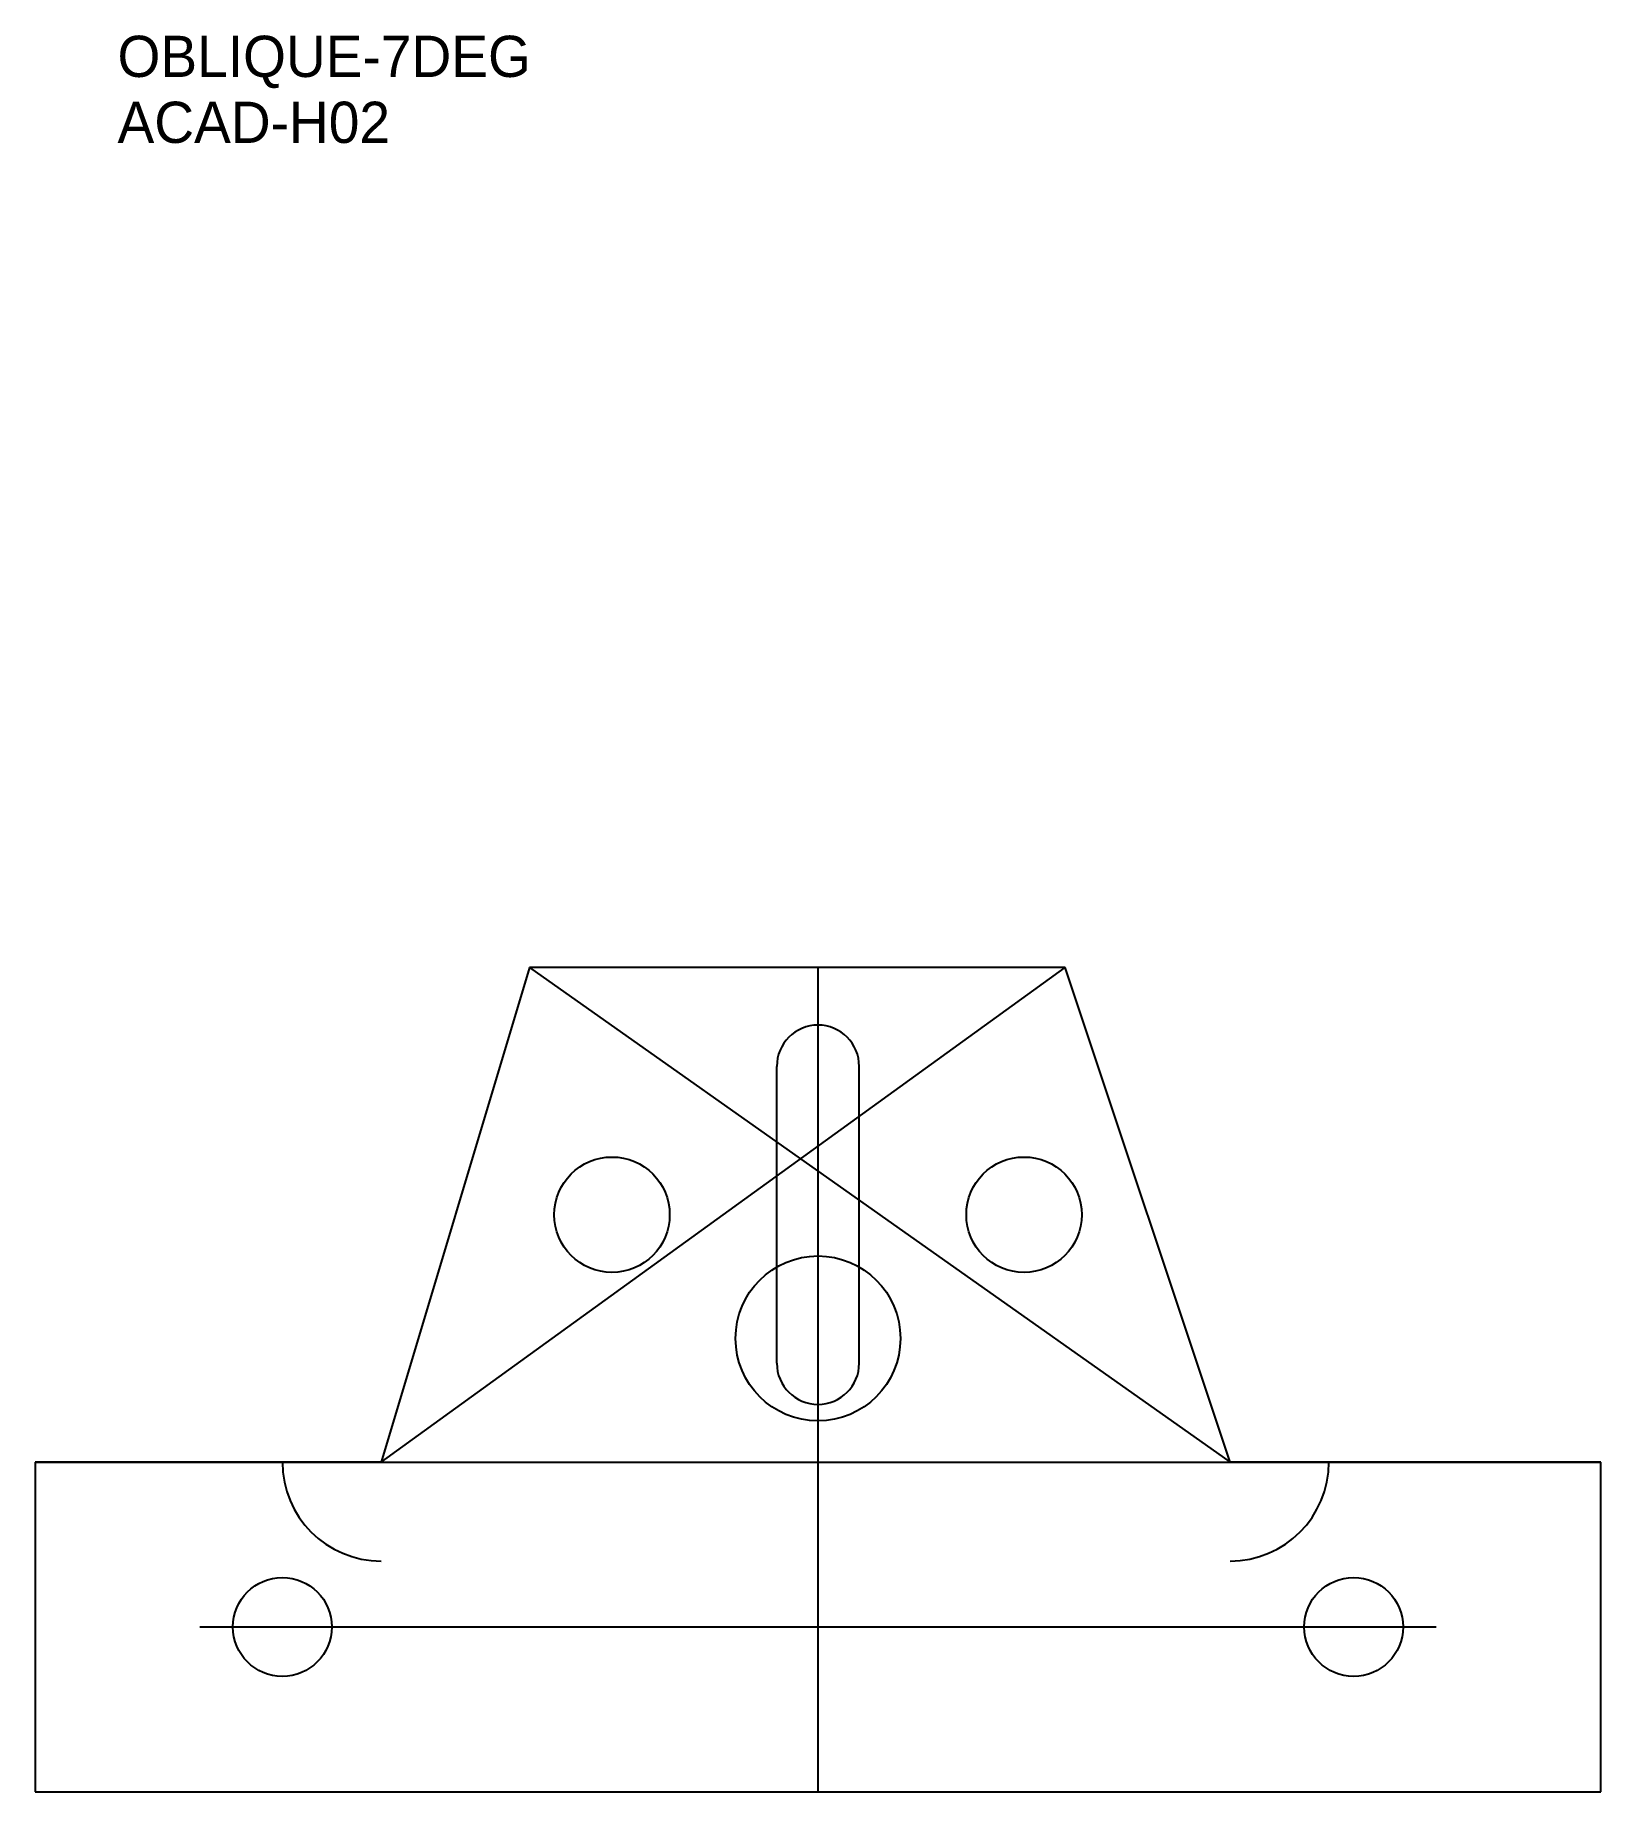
# Model space of a CAD drawing. Header units: millimetres. Extents: x 0 to 190, y 0 to 213.
import ezdxf

# ---------------------------------------------------------------- set-up
doc = ezdxf.new("R2010")
doc.units = ezdxf.units.MM
for name, color, linetype in [('ANNOTATION', 3, 'Continuous'), ('CUTOUT', 1, 'Continuous'), ('HOLE', 2, 'Continuous'), ('OUTLINE', 7, 'Continuous'), ('RIB', 6, 'Continuous')]:
    doc.layers.add(name, color=color, linetype=linetype)

msp = doc.modelspace()

# ---------------------------------------------------------------- linework, layer by layer
at = {"layer": 'CUTOUT'}
for p, q in [((90, 52), (90, 88)), ((100, 52), (100, 88))]:
    msp.add_line(p, q, dxfattribs=at)
for centre, radius, start, end in [((95, 88), 5, 0, 180), ((95, 52), 5, 180, 0), ((42, 40), 12, 180, 270), ((145, 40), 12, 270, 0)]:
    msp.add_arc(centre, radius, start, end, dxfattribs=at)
at = {"layer": 'HOLE'}
for centre, radius in [((70, 70), 7), ((120, 70), 7), ((95, 55), 10), ((30, 20), 6), ((160, 20), 6)]:
    msp.add_circle(centre, radius, dxfattribs=at)
at = {"layer": 'OUTLINE'}
for p, q in [((60, 100), (42, 40)), ((125, 100), (60, 100)), ((145, 40), (125, 100)), ((42, 40), (0, 40)), ((0, 40), (0, 0)), ((190, 40), (145, 40)), ((190, 0), (190, 40)), ((0, 0), (190, 0))]:
    msp.add_line(p, q, dxfattribs=at)
at = {"layer": 'RIB'}
for p, q in [((42, 40), (125, 100)), ((60, 100), (145, 40)), ((95, 0), (95, 100)), ((0, 40), (190, 40)), ((20, 20), (170, 20))]:
    msp.add_line(p, q, dxfattribs=at)

# ---------------------------------------------------------------- texts
at = {"layer": 'ANNOTATION'}
for s, p in [('OBLIQUE-7DEG', (10, 208)), ('ACAD-H02', (10, 200))]:
    msp.add_text(s, height=5, dxfattribs=at).set_placement(p)

doc.saveas('drawing.dxf')
